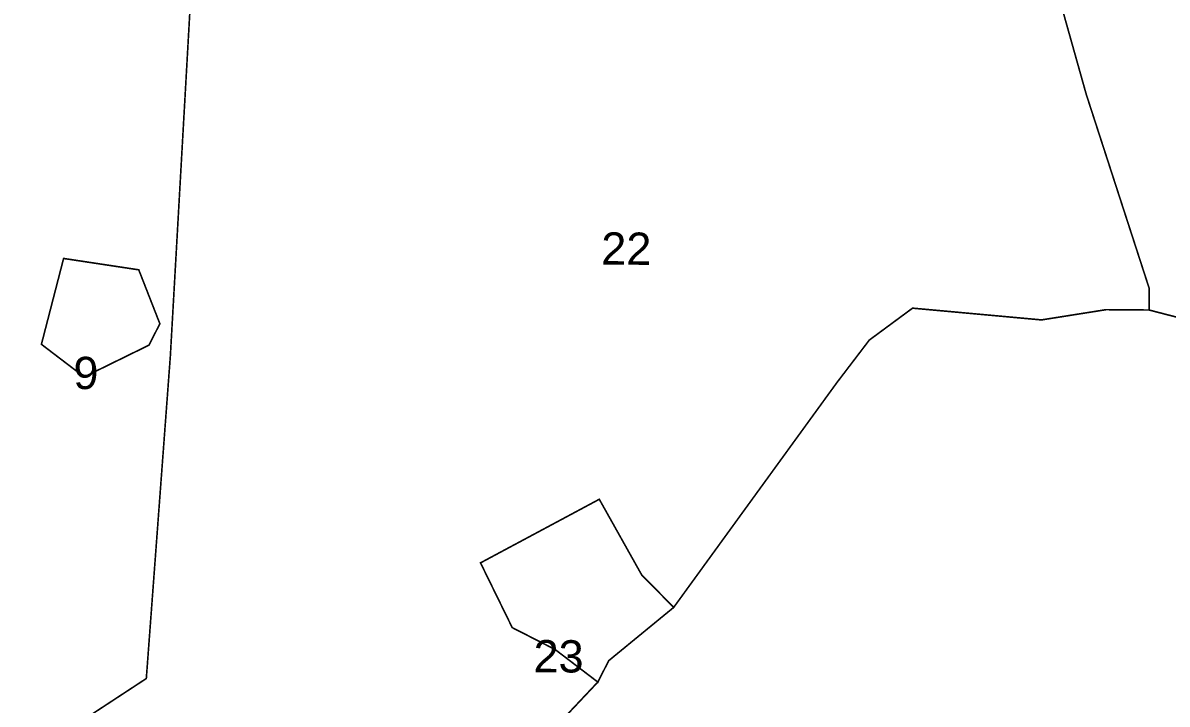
# Model space of a CAD drawing. Header units: metres. Extents: x 317370 to 326712, y 1824935 to 1838812.
# Drawn here: x 325506.9 to 325935.9, y 1830131 to 1830386.4 of the extents above; entities that cross this region are included whole.
import ezdxf

# ---------------------------------------------------------------- set-up
doc = ezdxf.new("R2010")
doc.units = ezdxf.units.M
doc.header["$MEASUREMENT"] = 0
doc.layers.add('SURVEY NO.', color=7, linetype='Continuous')
doc.layers.add('SURVEY PLOT BOUNDARY', color=35, linetype='Continuous')
doc.styles.add('PDF Arial', font='arial.ttf')

# ---------------------------------------------------------------- blocks, each defined once
blk = doc.blocks.new('81')
at = {"layer": 'SURVEY PLOT BOUNDARY', "lineweight": 18, "const_width": 0.605}
for points in [[(325463.19, 1830492.09), (325516.13, 1830560.21), (325528.32, 1830572.21), (325580.65, 1830563.74), (325596.81, 1830567.64), (325588.59, 1830547.55), (325580.27, 1830515.36), (325571.51, 1830426.73), (325562.15, 1830261.51), (325553.14, 1830140.63), (325528.83, 1830124.69)], [(325862.43, 1830513.14), (325905.56, 1830359.6), (325929.17, 1830286.84), (325929.11, 1830278.78), (325912.99, 1830278.91), (325888.77, 1830275.07), (325840.43, 1830279.48), (325824.21, 1830267.51), (325811.99, 1830251.48), (325750.87, 1830167.3), (325738.87, 1830179.48), (325722.97, 1830207.83), (325678.44, 1830183.99), (325690.34, 1830159.71), (325706.4, 1830151.52), (325722.43, 1830139.3), (325669.59, 1830083.27)], [(325528.83, 1830124.69), (325553.14, 1830140.63), (325562.15, 1830261.51), (325571.51, 1830426.73)], [(325945.2, 1830274.62), (325929.11, 1830278.78), (325929.17, 1830286.84), (325905.56, 1830359.6), (325862.43, 1830513.14), (325890.48, 1830492.76), (325978.68, 1830431.59)], [(325669.59, 1830083.27), (325722.43, 1830139.3), (325726.52, 1830147.33), (325750.87, 1830167.3), (325811.99, 1830251.48), (325824.21, 1830267.51), (325840.43, 1830279.48), (325888.77, 1830275.07), (325912.99, 1830278.91), (325929.11, 1830278.78), (325945.2, 1830274.62), (325977.32, 1830258.24), (326013.34, 1830225.7), (326037.08, 1830169.08), (326048.79, 1830120.6)]]:
    blk.add_lwpolyline(points, dxfattribs=at)
for points in [[(325513.81, 1830265.92), (325522.13, 1830298.11), (325550.31, 1830293.85), (325558.22, 1830273.63), (325554.12, 1830265.6), (325529.84, 1830253.7)], [(325513.81, 1830265.92), (325529.84, 1830253.7), (325554.12, 1830265.6), (325558.22, 1830273.63), (325550.31, 1830293.85), (325522.13, 1830298.11)], [(325750.87, 1830167.3), (325726.52, 1830147.33), (325722.43, 1830139.3), (325706.4, 1830151.52), (325690.34, 1830159.71), (325678.44, 1830183.99), (325722.97, 1830207.83), (325738.87, 1830179.48)]]:
    blk.add_lwpolyline(points, close=True, dxfattribs=at)
at = {"layer": 'SURVEY NO.', "attachment_point": 7, "rotation": 359.5492, "style": 'PDF Arial'}
for s, insert, char_height in [('22', (325723.66, 1830295.83), 12.094), ('9', (325525.77, 1830249.01), 12.09), ('23', (325698.27, 1830142.83), 12.094)]:
    blk.add_mtext(s, dxfattribs=dict(at, insert=insert, char_height=char_height))

msp = doc.modelspace()

# ---------------------------------------------------------------- block references
msp.add_blockref('81', (0, 0))

doc.saveas('drawing.dxf')
